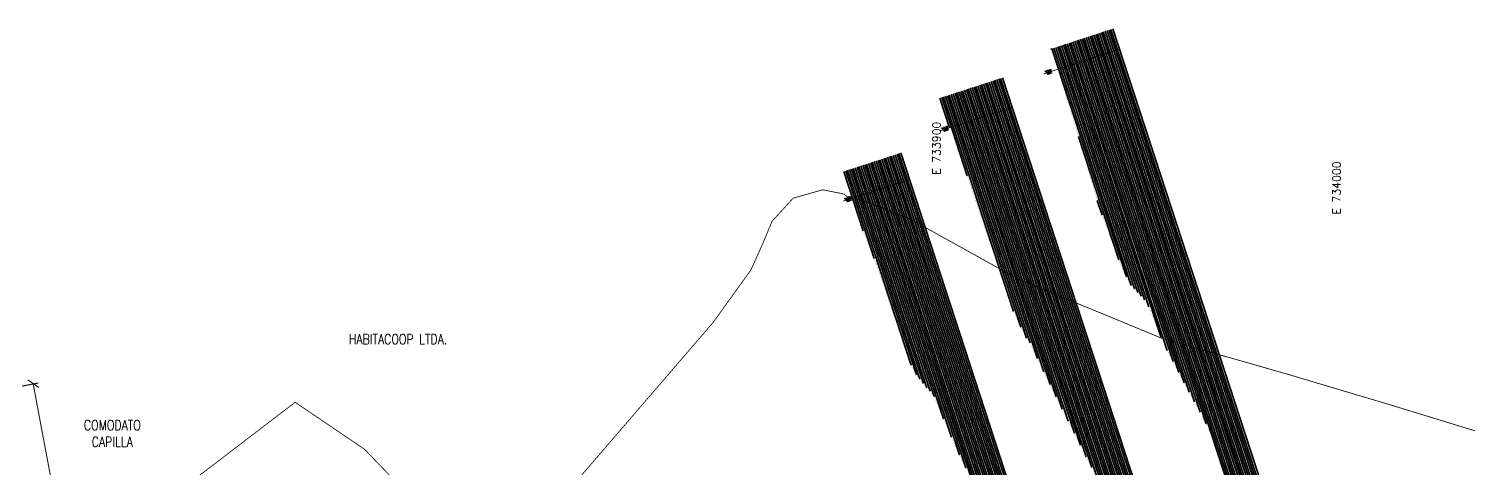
# Model space of a CAD drawing. Header units: metres. Extents: x 733085 to 734585, y 6084499 to 6087418.
# Drawn here: x 733669.7 to 734029.4, y 6087008 to 6087117.9 of the extents above; entities that cross this region are included whole.
import ezdxf

# ---------------------------------------------------------------- set-up
doc = ezdxf.new("R2010")
doc.units = ezdxf.units.M
doc.header["$LTSCALE"] = 5
doc.header["$MEASUREMENT"] = 0
doc.linetypes.add('CENTER2', pattern=[1.125, 0.75, -0.125, 0.125, -0.125])
doc.linetypes.add('PHANTOM2', pattern=[1.25, 0.625, -0.125, 0.125, -0.125, 0.125, -0.125])
doc.layers.get('0').update_dxf_attribs({"color": 30})
doc.layers.get('DEFPOINTS').update_dxf_attribs({"color": 210})
doc.layers.add('_AUX', color=210, linetype='Continuous', lineweight=18, plot=False)
doc.layers.add('U-ANNO-DIMS', color=210, linetype='Continuous', lineweight=18, plot=False)
doc.layers.add('A-ELEV-MBE1', color=7, linetype='Continuous', lineweight=35)
doc.layers.add('U-ANNO-TEXT', color=3, linetype='Continuous', lineweight=18)
doc.layers.add('U-LIMT', color=6, linetype='PHANTOM2')
doc.styles.add('E-ROMANS', font='romans.shx', dxfattribs={"width": 0.8})
doc.dimstyles.new('E-1000_TICK_24', dxfattribs={"dimscale": 0.001, "dimtxt": 2400, "dimasz": 2400, "dimexe": 1200, "dimexo": 800, "dimgap": 1200, "dimtad": 0, "dimzin": 0, "dimdsep": 46, "dimtxsty": 'E-ROMANS', "dimblk": 'OBLIQUE', "dimcen": 1200, "dimclrd": 256, "dimclre": 256, "dimclrt": 256, "dimadec": 0, "dimazin": 0, "dimtfac": 1, "dimtmove": 1, "dimatfit": 3, "dimldrblk": 'OPEN90', "dimfxl": 1, "dimtfill": 1, "dimtolj": 1, "dimtzin": 0, "dimlwd": -1, "dimarcsym": 0})

# ---------------------------------------------------------------- blocks, each defined once
blk = doc.blocks.new('_Oblique')
at = {"color": 0, "linetype": 'ByBlock', "lineweight": -2}
blk.add_line((-0.5, -0.5), (0.5, 0.5), dxfattribs=at)
blk = doc.blocks.new('*D2249')
at = {"layer": 'DEFPOINTS', "color": 0, "transparency": 16777216}
for p in [(733661.68, 6087027.4), (733670.8, 6087029.1, 0), (733671.47, 6086974.92)]:
    blk.add_point(p, dxfattribs=at)
at = {"layer": 'U-ANNO-DIMS', "lineweight": -2, "transparency": 16777216}
for p, q in [((733662.47, 6087027.54, 0), (733671.98, 6087029.32, 0)), ((733672.26, 6086975.07, 0), (733681.77, 6086976.84, 0))]:
    blk.add_line(p, q, dxfattribs=at)
at = {"layer": 'U-ANNO-DIMS', "transparency": 16777216}
for p, q in [((733680.59, 6086976.62, 0), (733670.8, 6087029.1, 0)), ((733669.24, 6087000.53, 0), (733668.8, 6087002.89, 0)), ((733675.7, 6087002.86, 0), (733669.24, 6087000.53, 0))]:
    blk.add_line(p, q, dxfattribs=at)
at = {"layer": 'U-ANNO-DIMS', "transparency": 16777216, "xscale": 2.4, "yscale": 2.4, "zscale": 2.4}
for p, rotation in [((733670.8, 6087029.1, 0), 100.5682669469608), ((733680.59, 6086976.62, 0), 280.5682669469608)]:
    blk.add_blockref('_Oblique', p, dxfattribs=dict(at, rotation=rotation))
at = {"layer": 'U-ANNO-DIMS', "transparency": 16777216, "insert": (733668.58, 6087004.09, 0), "char_height": 0.012, "attachment_point": 5, "rotation": 280.5683, "style": 'E-ROMANS', "bg_fill": 3, "box_fill_scale": 1.25, "bg_fill_color": 256, "bg_fill_true_color": 13158600, "bg_fill_transparency": 0}
blk.add_mtext('\\A1;53.38', dxfattribs=at)
blk = doc.blocks.new('_Open90')
at = {"color": 0, "linetype": 'ByBlock', "lineweight": -2}
for p, q in [((0, 0), (-1, 0)), ((-0.5, 0.5), (0, 0)), ((0, 0), (-0.5, -0.5))]:
    blk.add_line(p, q, dxfattribs=at)

msp = doc.modelspace()

# ---------------------------------------------------------------- linework, layer by layer
at = {"layer": '_AUX'}
msp.add_line((733924.926, 6087112.736), (733925.401, 6087112.891), dxfattribs=at)
at = {"layer": '_AUX', "ltscale": 0.05}
for points in [[(733942.269, 6087112.774), (733923.351, 6087106.601)], [(733915.455, 6087098.24), (733897.487, 6087092.378)], [(733889.792, 6087080.177), (733873.25, 6087074.78)]]:
    msp.add_lwpolyline(points, dxfattribs=at)
at = {"layer": '_AUX', "linetype": 'CENTER2', "ltscale": 0.3, "const_width": 0.2}
msp.add_lwpolyline([(733840.667, 6087044.395), (733840.827, 6087044.615), (733850.157, 6087057.575), (733852.787, 6087063.375), (733855.427, 6087069.705), (733860.697, 6087075.505), (733868.087, 6087077.615), (733873.357, 6087076.555), (733874.017, 6087076.035), (733878.387, 6087074.875), (733890.237, 6087070.135), (733916.907, 6087055.325), (733951.547, 6087041.025), (733952.667, 6087040.565), (733984.347, 6087031.475), (734009.127, 6087024.095), (734048.677, 6087011.965)], dxfattribs=at)
at = {"layer": 'A-ELEV-MBE1', "color": 252}
for p, q in [((733934.432, 6087115.838), (733997.311, 6086923.113)), ((733934.908, 6087115.993), (733999.145, 6086919.104)), ((733935.383, 6087116.148), (734000.567, 6086916.358)), ((733935.859, 6087116.303), (734001.92, 6086913.822)), ((733936.334, 6087116.458), (734003.304, 6086911.193)), ((733936.809, 6087116.613), (734004.969, 6086907.703)), ((733937.285, 6087116.768), (734006.68, 6086904.071)), ((733937.76, 6087116.923), (734009.62, 6086896.672)), ((733938.235, 6087117.079), (734011.966, 6086891.091)), ((733938.711, 6087117.234), (734015.121, 6086883.034)), ((733939.186, 6087117.389), (734017.884, 6086876.177)), ((733939.661, 6087117.544), (734019.893, 6086871.631)), ((733940.137, 6087117.699), (734021.97, 6086866.878)), ((733940.612, 6087117.854), (734026.397, 6086854.92)), ((733925.401, 6087112.891), (733944.014, 6087055.841)), ((733925.876, 6087113.046), (733945.234, 6087053.715)), ((733926.352, 6087113.201), (733946.047, 6087052.835)), ((733926.827, 6087113.356), (733946.87, 6087051.924)), ((733927.302, 6087113.512), (733947.696, 6087051.005)), ((733927.778, 6087113.667), (733948.527, 6087050.07)), ((733928.253, 6087113.822), (733949.612, 6087048.357)), ((733928.728, 6087113.977), (733952.652, 6087040.649)), ((733929.204, 6087114.132), (733954.23, 6087037.424)), ((733929.679, 6087114.287), (733955.66, 6087034.655)), ((733930.154, 6087114.442), (733957.067, 6087031.954)), ((733930.63, 6087114.597), (733958.432, 6087029.383)), ((733931.105, 6087114.752), (733959.722, 6087027.042)), ((733931.58, 6087114.907), (733961.059, 6087024.555)), ((733932.056, 6087115.062), (733962.407, 6087022.035)), ((733932.531, 6087115.217), (733963.899, 6087019.074)), ((733933.006, 6087115.373), (733976.555, 6086981.896)), ((733933.482, 6087115.528), (733978.764, 6086976.738)), ((733933.957, 6087115.683), (733995.314, 6086927.622)), ((733911.145, 6087105.001), (733987.27, 6086871.678)), ((733911.621, 6087105.156), (733990.085, 6086864.659)), ((733912.096, 6087105.311), (733991.836, 6086860.905)), ((733912.571, 6087105.466), (733993.377, 6086857.795)), ((733912.571, 6087105.466), (733993.377, 6086857.795)), ((733913.047, 6087105.621), (733997.877, 6086845.615)), ((733900.212, 6087101.434), (733921.76, 6087035.39)), ((733900.688, 6087101.589), (733923.365, 6087032.083)), ((733901.163, 6087101.744), (733924.923, 6087028.919)), ((733901.638, 6087101.899), (733926.454, 6087025.839)), ((733902.114, 6087102.054), (733927.975, 6087022.788)), ((733902.589, 6087102.209), (733929.485, 6087019.773)), ((733903.064, 6087102.365), (733930.995, 6087016.757)), ((733903.54, 6087102.52), (733932.492, 6087013.781)), ((733904.015, 6087102.675), (733933.969, 6087010.864)), ((733904.49, 6087102.83), (733935.358, 6087008.22)), ((733904.966, 6087102.985), (733936.818, 6087005.357)), ((733905.441, 6087103.14), (733938.26, 6087002.551)), ((733905.917, 6087103.295), (733966.497, 6086917.613)), ((733906.392, 6087103.45), (733968.649, 6086912.631)), ((733906.867, 6087103.605), (733971.5, 6086905.504)), ((733907.343, 6087103.76), (733973.216, 6086901.857)), ((733907.818, 6087103.915), (733974.73, 6086898.829)), ((733908.293, 6087104.07), (733976.306, 6086895.611)), ((733908.769, 6087104.226), (733977.866, 6086892.441)), ((733909.244, 6087104.381), (733979.177, 6086890.034)), ((733909.719, 6087104.536), (733980.149, 6086888.666)), ((733910.195, 6087104.691), (733982.322, 6086883.618)), ((733910.67, 6087104.846), (733985.797, 6086874.579)), ((733897.36, 6087100.504), (733899.769, 6087093.122)), ((733897.836, 6087100.659), (733904.215, 6087081.106)), ((733898.311, 6087100.814), (733915.82, 6087047.148)), ((733898.786, 6087100.969), (733917.614, 6087043.261)), ((733899.262, 6087101.124), (733919.035, 6087040.517)), ((733899.737, 6087101.279), (733919.943, 6087039.346)), ((733932.048, 6087090.906), (733942.112, 6087060.061)), ((733877.165, 6087083.413), (733895.918, 6087025.935)), ((733877.641, 6087083.568), (733898.276, 6087020.321)), ((733878.116, 6087083.723), (733900.299, 6087015.732)), ((733878.591, 6087083.878), (733902.251, 6087011.361)), ((733879.067, 6087084.033), (733903.837, 6087008.112)), ((733879.542, 6087084.188), (733905.342, 6087005.11)), ((733880.018, 6087084.343), (733907.242, 6087000.899)), ((733880.493, 6087084.498), (733909.356, 6086996.033)), ((733880.968, 6087084.653), (733946.324, 6086884.336)), ((733881.444, 6087084.808), (733947.961, 6086880.931)), ((733881.919, 6087084.964), (733949.488, 6086877.861)), ((733882.394, 6087085.119), (733950.99, 6086874.87)), ((733882.87, 6087085.274), (733952.382, 6086872.215)), ((733883.345, 6087085.429), (733953.703, 6086869.778)), ((733883.82, 6087085.584), (733955.025, 6086867.339)), ((733884.296, 6087085.739), (733956.364, 6086864.846)), ((733884.771, 6087085.894), (733957.638, 6086862.555)), ((733885.246, 6087086.049), (733959.351, 6086858.915)), ((733885.722, 6087086.204), (733960.726, 6086856.313)), ((733886.197, 6087086.359), (733962.063, 6086853.828)), ((733886.672, 6087086.514), (733963.403, 6086851.332)), ((733887.148, 6087086.669), (733967.739, 6086839.654)), ((733887.623, 6087086.825), (733971.15, 6086830.812)), ((733873.363, 6087082.172), (733878.189, 6087067.38)), ((733873.838, 6087082.327), (733880.985, 6087060.422)), ((733874.313, 6087082.482), (733890.219, 6087033.73)), ((733874.789, 6087082.637), (733891.529, 6087031.327)), ((733875.264, 6087082.792), (733892.405, 6087030.256)), ((733875.739, 6087082.947), (733893.289, 6087029.158)), ((733876.215, 6087083.103), (733894.153, 6087028.123)), ((733876.69, 6087083.258), (733894.955, 6087027.275)), ((733936.73, 6087074.944), (733937.933, 6087071.255))]:
    msp.add_line(p, q, dxfattribs=at)
at = {"layer": 'A-ELEV-MBE1', "ltscale": 0.15, "const_width": 0.03}
for points in [[(733971.324, 6086997.927), (733967.047, 6087011.036), (733966.292, 6087013.35), (733965.515, 6087015.733), (733963.899, 6087019.074), (733962.407, 6087022.035), (733961.059, 6087024.555), (733959.722, 6087027.042), (733958.432, 6087029.383), (733957.067, 6087031.954), (733955.66, 6087034.655), (733954.23, 6087037.424), (733952.652, 6087040.649), (733949.612, 6087048.357), (733948.527, 6087050.07), (733947.696, 6087051.005), (733946.87, 6087051.924), (733946.047, 6087052.835), (733945.234, 6087053.715), (733944.014, 6087055.841), (733942.112, 6087060.061), (733937.933, 6087071.255), (733936.73, 6087074.944), (733932.048, 6087090.906), (733925.308, 6087112.861)], [(733936.818, 6087005.357), (733935.358, 6087008.22), (733933.969, 6087010.864), (733932.492, 6087013.781), (733930.995, 6087016.757), (733929.485, 6087019.773), (733927.975, 6087022.788), (733926.454, 6087025.839), (733924.923, 6087028.919), (733923.365, 6087032.083), (733921.76, 6087035.39), (733919.943, 6087039.346), (733919.035, 6087040.517), (733917.614, 6087043.261), (733915.82, 6087047.148), (733904.215, 6087081.106), (733904.087, 6087081.498), (733901.253, 6087090.185), (733898.365, 6087099.038)], [(733905.342, 6087005.11), (733903.837, 6087008.112), (733902.251, 6087011.361), (733900.299, 6087015.732), (733898.276, 6087020.321), (733895.918, 6087025.935), (733894.955, 6087027.275), (733894.153, 6087028.123), (733893.289, 6087029.158), (733892.405, 6087030.256), (733891.529, 6087031.327), (733890.219, 6087033.73), (733880.985, 6087060.422), (733878.189, 6087067.38), (733875.532, 6087075.525)]]:
    msp.add_lwpolyline(points, dxfattribs=at)
at = {"layer": 'U-LIMT', "color": 252, "linetype": 'CENTER2', "ltscale": 0.3, "const_width": 0.2}
msp.add_lwpolyline([(733671.315, 6086974.802), (733736.237, 6087024.491), (733753.557, 6087012.755), (733777.917, 6086987.445), (733782.087, 6086982.585), (733783.637, 6086980.775), (733784.317, 6086979.975), (733798.837, 6086995.795), (733800.177, 6086997.255), (733800.627, 6086997.535), (733801.357, 6086997.995), (733801.437, 6086998.095), (733804.807, 6087002.735), (733810.847, 6087009.755), (733840.667, 6087044.395)], dxfattribs=at)

# ---------------------------------------------------------------- texts
at = {"layer": 'U-ANNO-TEXT', "style": 'E-ROMANS'}
for s, p in [('E 733900', (733897.541, 6087081.355)), ('E 734000', (733997.541, 6087071.411))]:
    msp.add_text(s, height=2, rotation=90, dxfattribs=at).set_placement(p)
for s, insert, char_height, attachment_point, rotation in [('LINEA\\POFICIAL', (733925.142, 6087107.761), 0.4, 7, 198.06951), ('LINEA\\POFICIAL', (733899.278, 6087093.538), 0.4, 7, 198.06951), ('LINEA\\POFICIAL', (733875.041, 6087075.94), 0.4, 7, 198.06951), ('HABITACOOP LTDA.', (733761.962, 6087040.262), 2.5, 5, 360), ('COMODATO\\PCAPILLA', (733690.554, 6087016.675, 234), 2.5, 5, 360)]:
    msp.add_mtext(s, dxfattribs=dict(at, insert=insert, char_height=char_height, attachment_point=attachment_point, rotation=rotation))

# ---------------------------------------------------------------- next in the draw order: dimensions: what is measured, and where the dimension line sits
at = {"layer": 'U-ANNO-DIMS'}
dim = msp.add_linear_dim(base=(733670.802, 6087029.099, 0), p1=(733671.469, 6086974.92), p2=(733661.679, 6087027.397), angle=100.56827, dimstyle='E-1000_TICK_24', override={"dimtxt": 12}, dxfattribs=at)
dim.commit()
dim.dimension.update_dxf_attribs({"geometry": '*D2249', "text_midpoint": (733668.582, 6087004.07, 0), "dimtype": 161})

doc.saveas('drawing.dxf')
